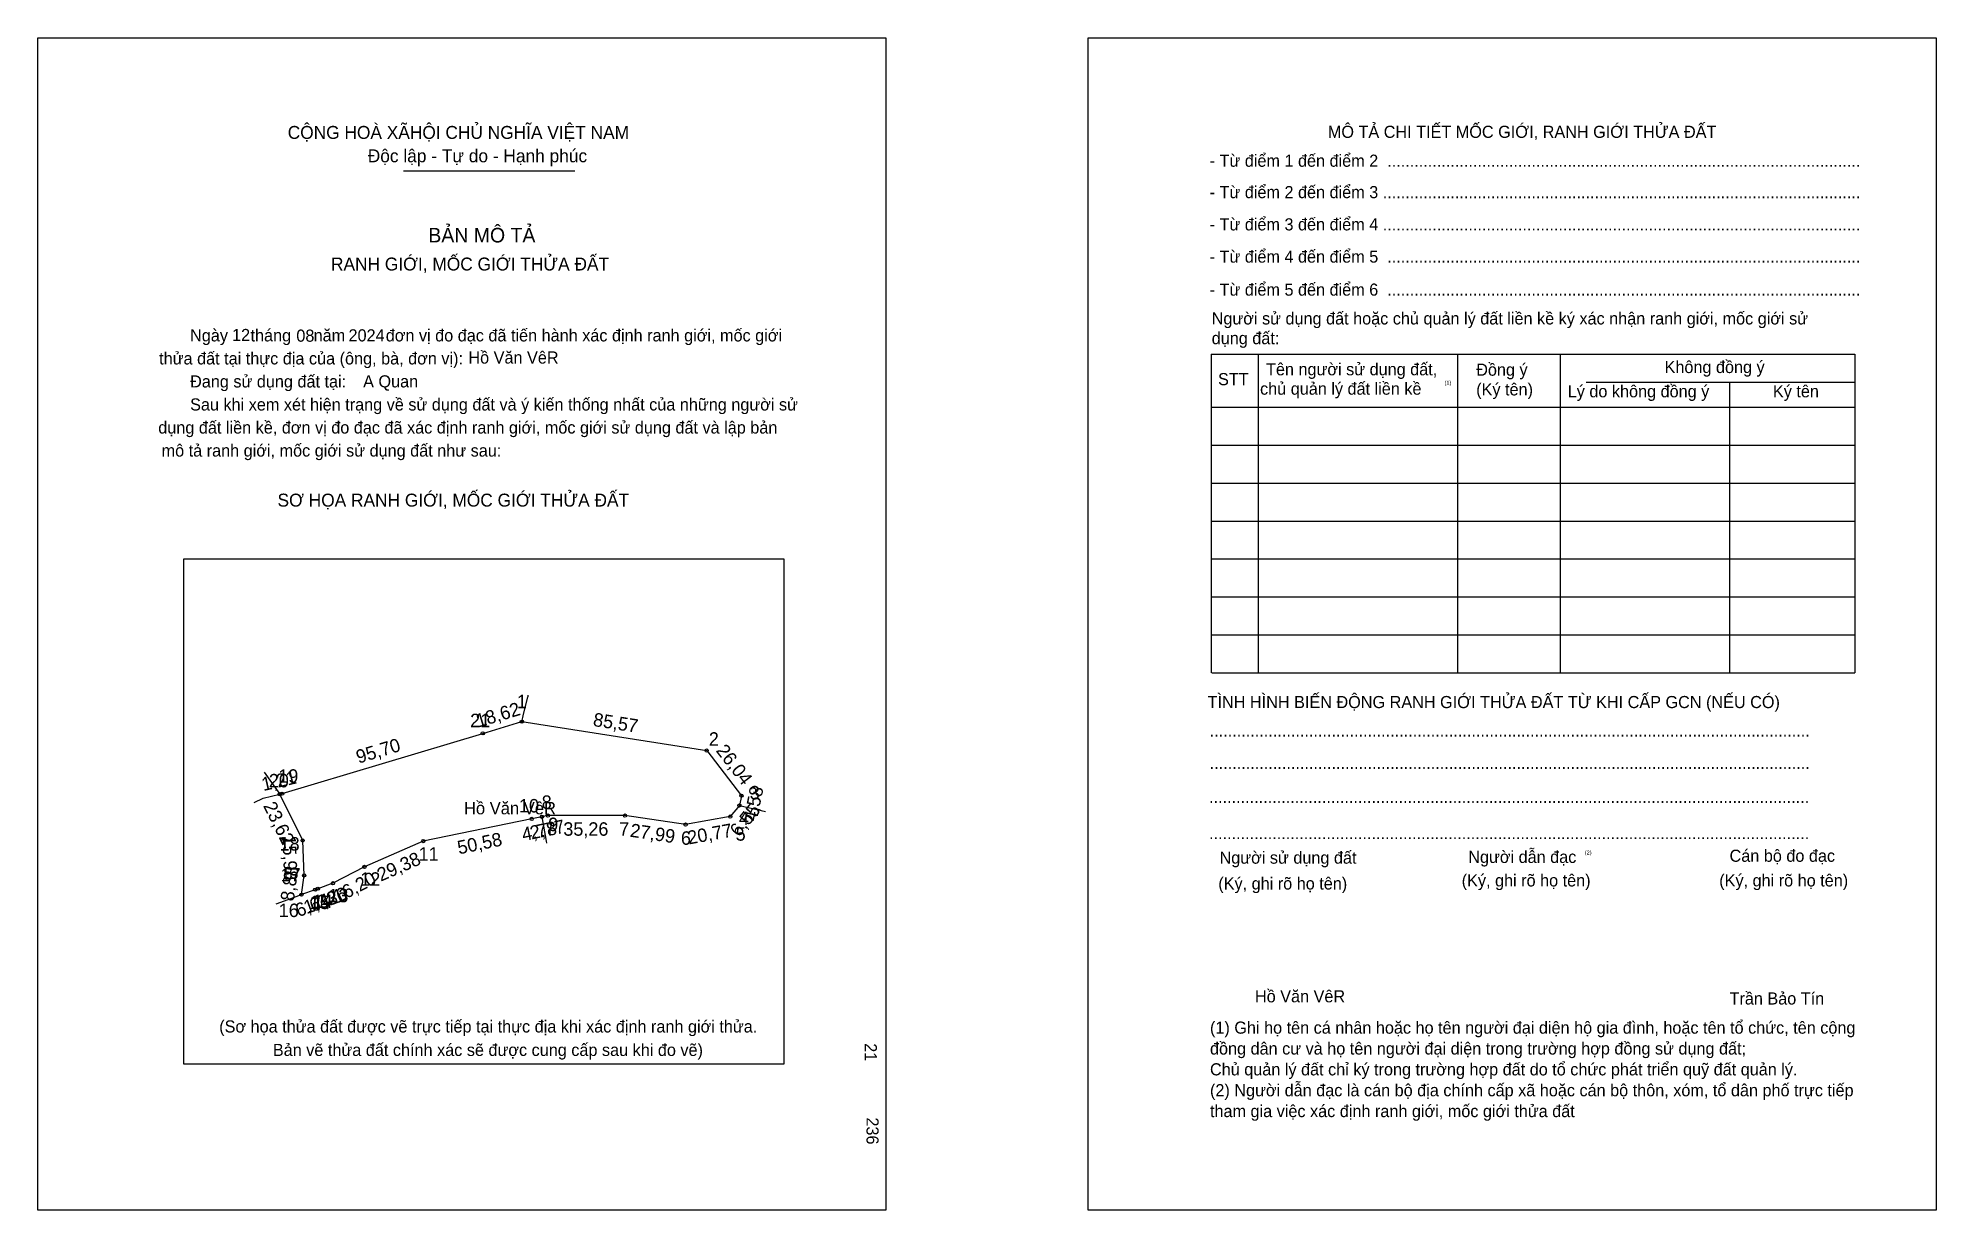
# Model space of a CAD drawing. Extents: x 547520 to 548388, y 1821038 to 1821575.
import ezdxf

# ---------------------------------------------------------------- set-up
doc = ezdxf.new("R2010")
doc.units = 0
for name, color, linetype in [('bmtKhungInTrang1', 7, 'Continuous'), ('bmtKhungInTrang2', 7, 'Continuous'), ('bmtNoiDung', 7, 'Continuous'), ('bmtTemplate', 7, 'Continuous'), ('CanhThua', 7, 'Continuous'), ('ChieuDaiCanhThua', 7, 'Continuous'), ('MocDinhThua', 7, 'Continuous'), ('RauThua', 7, 'Continuous'), ('SoHieuDinhThua', 7, 'Continuous'), ('TenChuSuDung', 7, 'Continuous')]:
    doc.layers.add(name, color=color, linetype=linetype)

msp = doc.modelspace()

# ---------------------------------------------------------------- linework, layer by layer
at = {"layer": 'bmtKhungInTrang1'}
msp.add_lwpolyline([(547520.47, 1821574.55), (547908.08, 1821574.55), (547908.08, 1821038.43), (547520.47, 1821038.43)], close=True, dxfattribs=at)
at = {"layer": 'bmtKhungInTrang2'}
msp.add_lwpolyline([(548000.52, 1821574.55), (548388.14, 1821574.55), (548388.14, 1821038.43), (548000.52, 1821038.43)], close=True, dxfattribs=at)
at = {"layer": 'bmtTemplate'}
for p, q in [((547687.5, 1821513.79), (547765.89, 1821513.79)), ((548078.28, 1821429.95), (548078.28, 1821284.2)), ((548169.46, 1821429.95), (548169.46, 1821284.2)), ((548216.37, 1821430.12), (548216.37, 1821284.2)), ((548351.03, 1821429.95), (548351.03, 1821284.2)), ((548228.27, 1821417.11), (548351.03, 1821417.11)), ((548057.02, 1821405.66), (548351.03, 1821405.66)), ((548057.02, 1821388.31), (548351.03, 1821388.31)), ((548057.02, 1821370.96), (548351.03, 1821370.96)), ((548057.02, 1821353.6), (548351.03, 1821353.6)), ((548057.02, 1821336.25), (548351.03, 1821336.25)), ((548057.02, 1821318.9), (548351.03, 1821318.9)), ((548057.02, 1821301.55), (548351.03, 1821301.55)), ((548057.02, 1821284.2), (548351.03, 1821284.2))]:
    msp.add_line(p, q, dxfattribs=at)
for points in [[(548056.83, 1821429.95), (548351.03, 1821429.95)], [(548056.83, 1821429.95), (548056.83, 1821284.2)], [(548293.8, 1821416.94), (548293.8, 1821284.2)]]:
    msp.add_lwpolyline(points, dxfattribs=at)
msp.add_lwpolyline([(547587.15, 1821105.2), (547587.15, 1821336.24), (547861.42, 1821336.24), (547861.42, 1821105.2)], close=True, dxfattribs=at)
at = {"layer": 'CanhThua'}
for p, q in [((547723.8, 1821256.47), (547741.63, 1821261.84)), ((547741.63, 1821261.84), (547826.17, 1821248.61)), ((547632.16, 1821228.89), (547723.8, 1821256.47)), ((547826.17, 1821248.61), (547842.03, 1821227.96)), ((547630.97, 1821228.61), (547632.16, 1821228.89)), ((547641.49, 1821207.46), (547630.97, 1821228.61)), ((547841.11, 1821223.47), (547836.95, 1821218.41)), ((547842.03, 1821227.96), (547841.11, 1821223.47)), ((547746.17, 1821217.35), (547696.61, 1821207.18)), ((547750.84, 1821218.31), (547746.17, 1821217.35)), ((547753.56, 1821218.87), (547750.84, 1821218.31)), ((547788.82, 1821218.86), (547753.56, 1821218.87)), ((547816.51, 1821214.74), (547788.82, 1821218.86)), ((547836.95, 1821218.41), (547816.51, 1821214.74)), ((547642.16, 1821191.49), (547641.49, 1821207.46)), ((547696.61, 1821207.18), (547669.7, 1821195.38)), ((547640.92, 1821182.69), (547642.16, 1821191.49)), ((547669.7, 1821195.38), (547655.33, 1821187.91)), ((547647.16, 1821184.96), (547640.92, 1821182.69)), ((547648.41, 1821185.41), (547647.16, 1821184.96)), ((547655.33, 1821187.91), (547648.41, 1821185.41))]:
    msp.add_line(p, q, dxfattribs=at)
at = {"layer": 'MocDinhThua'}
for centre in [(547741.63, 1821261.84), (547723.8, 1821256.47), (547826.17, 1821248.61), (547630.97, 1821228.61), (547632.16, 1821228.89), (547841.11, 1821223.47), (547842.03, 1821227.96), (547746.17, 1821217.35), (547750.84, 1821218.31), (547753.56, 1821218.87), (547788.82, 1821218.86), (547816.51, 1821214.74), (547836.95, 1821218.41), (547641.49, 1821207.46), (547696.61, 1821207.18), (547642.16, 1821191.49), (547655.33, 1821187.91), (547669.7, 1821195.38), (547640.92, 1821182.69), (547647.16, 1821184.96), (547648.41, 1821185.41)]:
    msp.add_circle(centre, 0.738, dxfattribs=at)
at = {"layer": 'RauThua'}
for p, q in [((547742.27, 1821264.45), (547744.4, 1821273.12)), ((547744.36, 1821273.87), (547744.4, 1821273.12)), ((547741.63, 1821261.84), (547741.75, 1821262.32)), ((547741.75, 1821262.32), (547742.27, 1821264.45)), ((547623.88, 1821238.65), (547627.2, 1821234.03)), ((547627.2, 1821234.03), (547630.97, 1821228.61)), ((547619.28, 1821224.92), (547623.45, 1821226.87)), ((547623.45, 1821226.87), (547630.97, 1821228.61)), ((547841.11, 1821223.47), (547853.08, 1821220.75)), ((547750.84, 1821218.31), (547752.79, 1821207.16)), ((547752.79, 1821207.16), (547752.96, 1821206.18)), ((547629.4, 1821178.52), (547634.85, 1821180.5)), ((547634.85, 1821180.5), (547640.92, 1821182.69))]:
    msp.add_line(p, q, dxfattribs=at)

# ---------------------------------------------------------------- texts
at = {"layer": 'bmtNoiDung'}
for s, p in [('12', (547609.17, 1821435.92)), ('08', (547638.58, 1821435.61)), ('2024', (547662.44, 1821435.74)), ('Hồ Văn VêR', (547717.23, 1821425.61)), ('A Quan', (547669.11, 1821414.7)), ('Hồ Văn VêR', (548076.8, 1821133.44))]:
    msp.add_text(s, height=5.546, dxfattribs=at).set_placement(p)
for s, p in [('21', (547898.43, 1821114.74)), ('236', (547899.22, 1821080.8))]:
    msp.add_text(s, height=5.546, rotation=270, dxfattribs=at).set_placement(p)
at = {"layer": 'bmtTemplate'}
for s, height, p in [('CỘNG HOÀ XÃHỘI CHỦ NGHĨA VIỆT NAM', 5.9159, (547634.64, 1821528.38)), ('MÔ TẢ CHI TIẾT MỐC GIỚI, RANH GIỚI THỬA ĐẤT', 5.544, (548110.12, 1821528.85)), ('Độc lập - Tự do - Hạnh phúc', 5.9159, (547671.23, 1821517.68)), ('- Từ điểm 1 đến điểm 2  .........................................................................................................', 5.54403, (548056.08, 1821515.63)), ('- Từ điểm 2 đến điểm 3 ..........................................................................................................', 5.54403, (548056.08, 1821501.26)), ('- Từ điểm 3 đến điểm 4 ..........................................................................................................', 5.54403, (548056.08, 1821486.52)), ('BẢN MÔ TẢ', 6.655, (547698.92, 1821481.02)), ('RANH GIỚI, MỐC GIỚI THỬA ĐẤT', 5.9159, (547654.42, 1821468.18)), ('- Từ điểm 4 đến điểm 5  .........................................................................................................', 5.54403, (548056.08, 1821471.77)), ('- Từ điểm 5 đến điểm 6  .........................................................................................................', 5.54403, (548056.08, 1821456.67)), ('Người sử dụng đất hoặc chủ quản lý đất liền kề ký xác nhận ranh giới, mốc giới sử', 5.544, (548057.02, 1821443.49)), ('Ngày     tháng     năm         đơn vị đo đạc đã tiến hành xác định ranh giới, mốc giới ', 5.5461, (547590.01, 1821435.74)), ('dụng đất:', 5.544, (548057.02, 1821434.46)), ('thửa đất tại thực địa của (ông, bà, đơn vị):', 5.5461, (547575.87, 1821425.2)), ('Tên người sử dụng đất,', 5.544, (548081.86, 1821420.24)), ('Đồng ý', 5.544, (548177.94, 1821420.06)), ('Không đồng ý', 5.544, (548264.04, 1821421.28)), ('Đang sử dụng đất tại:', 5.5461, (547590.01, 1821414.67)), ('STT', 5.544, (548059.92, 1821415.72)), ('chủ quản lý đất liền kề', 5.544, (548079.14, 1821411.37)), ('(1)', 1.849, (548163.46, 1821415.92)), ('(Ký tên)', 5.544, (548177.94, 1821411.04)), ('Lý do không đồng ý', 5.544, (548219.77, 1821410.17)), ('Ký tên', 5.544, (548313.59, 1821410.17)), ('Sau khi xem xét hiện trạng về sử dụng đất và ý kiến thống nhất của những người sử ', 5.5461, (547590.01, 1821404.14)), ('dụng đất liền kề, đơn vị đo đạc đã xác định ranh giới, mốc giới sử dụng đất và lập bản', 5.5461, (547575.46, 1821393.6)), ('mô tả ranh giới, mốc giới sử dụng đất như sau:', 5.5461, (547576.99, 1821383.07)), ('SƠ HỌA RANH GIỚI, MỐC GIỚI THỬA ĐẤT', 5.9159, (547629.98, 1821360.19)), ('TÌNH HÌNH BIẾN ĐỘNG RANH GIỚI THỬA ĐẤT TỪ KHI CẤP GCN (NẾU CÓ)', 5.544, (548055.15, 1821268.02)), ('.....................................................................................................................................', 5.55234, (548056.08, 1821254.97)), ('.....................................................................................................................................', 5.55234, (548056.08, 1821240.22)), ('.....................................................................................................................................', 5.55234, (548055.8, 1821224.61)), ('.....................................................................................................................................', 5.55234, (548055.8, 1821208.12)), ('Người sử dụng đất', 5.544, (548060.6, 1821196.85)), ('Người dẫn đạc', 5.544, (548174.31, 1821197.2)), ('(2)', 1.849, (548227.56, 1821201.02)), ('Cán bộ đo đạc', 5.544, (548293.75, 1821197.72)), ('(Ký, ghi rõ họ tên)', 5.544, (548060.04, 1821185.05)), ('(Ký, ghi rõ họ tên)', 5.544, (548171.3, 1821186.44)), ('(Ký, ghi rõ họ tên)', 5.544, (548289.04, 1821186.44)), ('Trần Bảo Tín', 5.544, (548293.75, 1821132.44)), ('(Sơ họa thửa đất được vẽ trực tiếp tại thực địa khi xác định ranh giới thửa.', 5.5461, (547603.33, 1821119.64)), ('(1) Ghi họ tên cá nhân hoặc họ tên người đại diện hộ gia đình, hoặc tên tổ chức, tên cộng', 5.544, (548056.24, 1821119.1)), ('Bản vẽ thửa đất chính xác sẽ được cung cấp sau khi đo vẽ)', 5.5461, (547627.85, 1821108.91)), ('đồng dân cư và họ tên người đại diện trong trường hợp đồng sử dụng đất;', 5.544, (548056.24, 1821109.56)), ('Chủ quản lý đất chỉ ký trong trường hợp đất do tổ chức phát triển quỹ đất quản lý.', 5.544, (548056.24, 1821100.02)), ('(2) Người dẫn đạc là cán bộ địa chính cấp xã hoặc cán bộ thôn, xóm, tổ dân phố trực tiếp', 5.544, (548056.24, 1821090.47)), ('tham gia việc xác định ranh giới, mốc giới thửa đất', 5.544, (548056.24, 1821080.93))]:
    msp.add_text(s, height=height, dxfattribs=at).set_placement(p)
at = {"layer": 'ChieuDaiCanhThua'}
for s, rotation, p in [('18,62', 16.7523, (547721.75, 1821259.07)), ('85,57', 351.10392, (547773.94, 1821259.9)), ('95,70', 16.75452, (547666.99, 1821242.59)), ('26,04', 307.52834, (547830.12, 1821248.52)), ('1,21', 13.02653, (547623.49, 1821230.04)), ('4,58', 78.41065, (547848.97, 1821215.85)), ('23,62', 296.4208, (547623.28, 1821223.35)), ('6,55', 50.55417, (547840.95, 1821208.75)), ('4,78', 11.60392, (547742.36, 1821207.15)), ('2,77', 11.58128, (547746.06, 1821207.91)), ('35,26', 359.99187, (547760.63, 1821209.64)), ('27,99', 351.53411, (547790.86, 1821209.23)), ('20,77', 10.18345, (547817.97, 1821205.63)), ('15,98', 272.39893, (547632.16, 1821209.64)), ('50,58', 11.60293, (547712.9, 1821201.1)), ('29,38', 23.66075, (547677.19, 1821188.59)), ('8,88', 81.98669, (547637.35, 1821179.43)), ('16,20', 27.46351, (547657.41, 1821178.6)), ('6,64', 19.91605, (547639.52, 1821172.37)), ('1,32', 19.93119, (547643.28, 1821173.73)), ('7,36', 19.91662, (547647.33, 1821175.2))]:
    msp.add_text(s, height=6.153, rotation=rotation, dxfattribs=at).set_placement(p)
at = {"layer": 'SoHieuDinhThua'}
for s, height, p in [('1', 6.15, (547739.4, 1821267.97)), ('21', 6.153, (547718.03, 1821259.29)), ('2', 6.15, (547827.15, 1821250.82)), ('20', 6.153, (547626, 1821231.76)), ('19', 6.153, (547630.32, 1821233.88)), ('3', 6.15, (547845.83, 1821226.26)), ('10', 6.153, (547740.35, 1821220.3)), ('8', 6.15, (547750.74, 1821221.91)), ('9', 6.15, (547753.73, 1821211.77)), ('7', 6.15, (547786.17, 1821209.65)), ('4', 6.15, (547840.92, 1821214.57)), ('18', 6.153, (547630.94, 1821202.85)), ('6', 6.15, (547814.4, 1821205.51)), ('5', 6.15, (547839.4, 1821207.37)), ('11', 6.153, (547694.49, 1821198.24)), ('17', 6.153, (547631.43, 1821188.71)), ('12', 6.153, (547667.8, 1821186.76)), ('15', 6.153, (547644.65, 1821176.09)), ('14', 6.153, (547645.93, 1821176.54)), ('13', 6.153, (547653.21, 1821179.2)), ('16', 6.153, (547630.52, 1821172.45))]:
    msp.add_text(s, height=height, dxfattribs=at).set_placement(p)
at = {"layer": 'TenChuSuDung'}
msp.add_text('Hồ Văn VêR', height=5.658, dxfattribs=at).set_placement((547715.2, 1821219.44))

doc.saveas('drawing.dxf')
